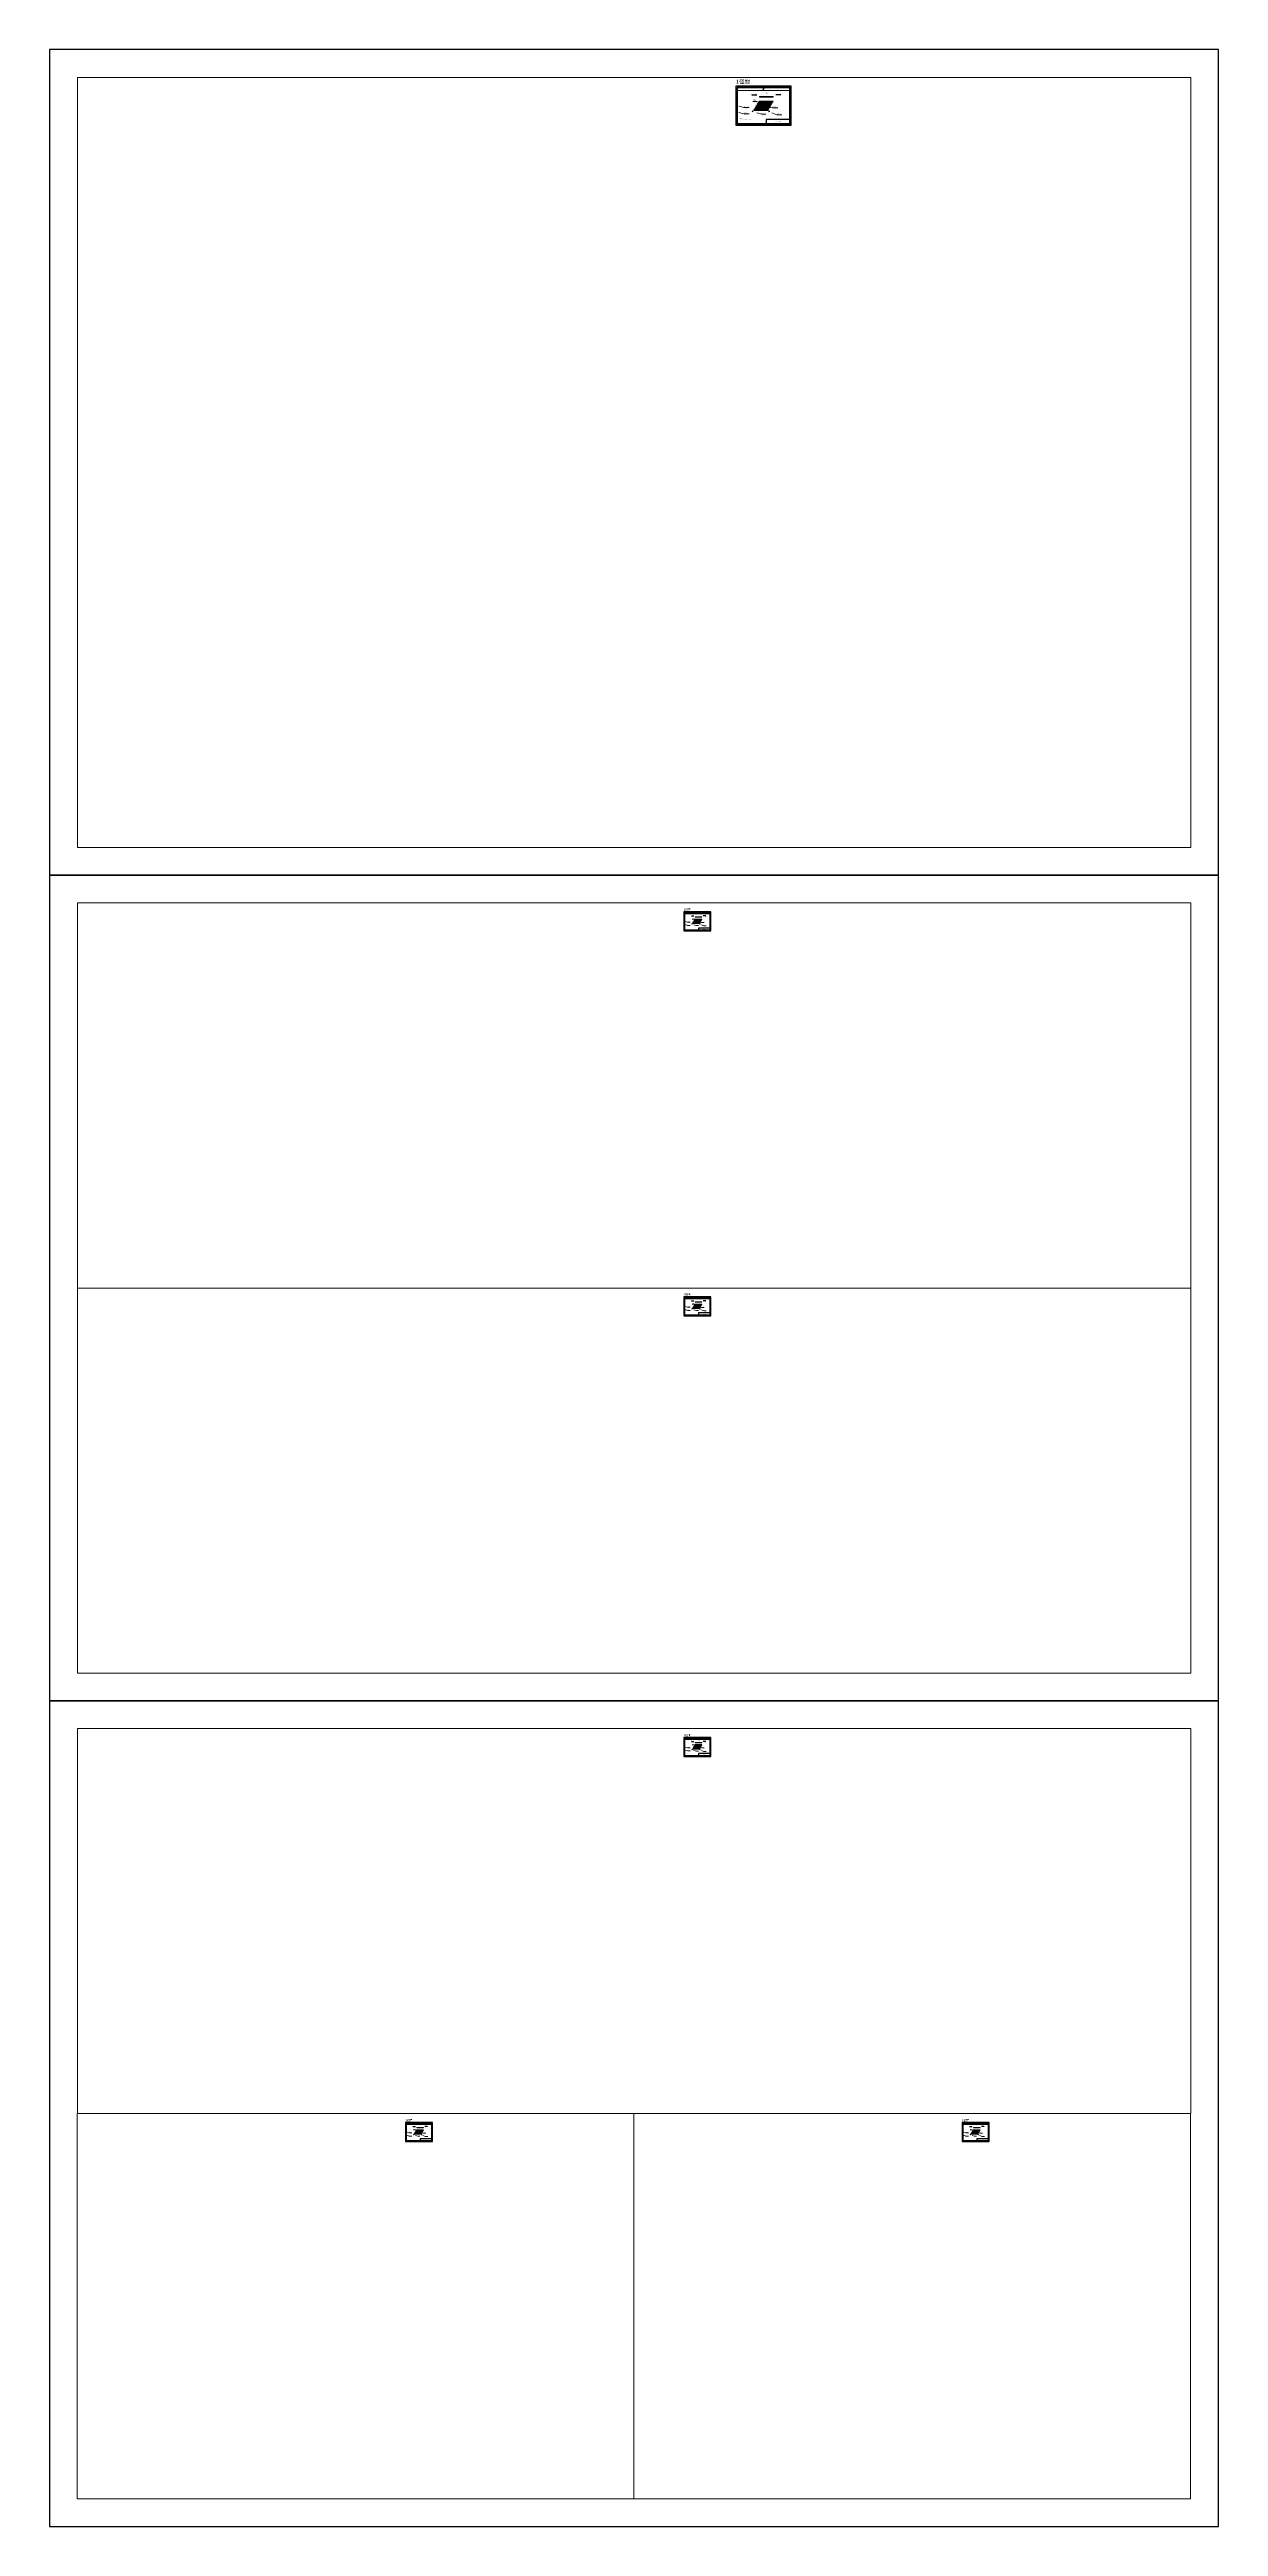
# Paper-space layout '一般図' of a CAD drawing. Header units: millimetres. Extents: x 411 to 1252, y -1189 to 593.
# The model-space entities are those that its viewports show. They can reach past a viewport. Long polylines and large blocks are cut down to what shows.
import ezdxf
from ezdxf import colors
from ezdxf.entities.mleader import LeaderData, LeaderLine
from ezdxf.math import Vec2, Vec3

# ---------------------------------------------------------------- set-up
doc = ezdxf.new("R2010")
doc.units = ezdxf.units.MM
doc.linetypes.add('DASHED', pattern=[19.05, 12.7, -6.35])
doc.layers.get('Defpoints').update_dxf_attribs({"color": 4})
for name, color, linetype, lineweight in [('D-DCR-HCH1', 7, 'Continuous', 13), ('D-STR', 1, 'Continuous', 13), ('D-STR-HTXT', 7, 'Continuous', 13), ('D-STR-TXT', 7, 'Continuous', 13), ('D-TTL', 2, 'Continuous', 140), ('枠', 7, 'Continuous', 13)]:
    doc.layers.add(name, color=color, linetype=linetype, lineweight=lineweight)
doc.styles.add('MSゴシック', font='MS Gothic.ttf')
doc.styles.add('MtXpl__', font='MS PGothic.ttf')
doc.styles.get("Standard").update_dxf_attribs({"font": 'arial.ttf'})

# ---------------------------------------------------------------- blocks, each defined once
blk = doc.blocks.new('_Open30')
at = {"color": 0, "linetype": 'ByBlock', "lineweight": -2}
for p, q in [((-1, 0.3), (0, 0)), ((0, 0), (-1, -0.3)), ((0, 0), (-1, 0))]:
    blk.add_line(p, q, dxfattribs=at)

msp = doc.modelspace()

# ---------------------------------------------------------------- linework, layer by layer
at = {"layer": 'D-DCR-HCH1'}
for p, q in [((535597, 226309), (535572, 226266)), ((535663, 226373), (535763, 226373)), ((536123, 227146), (536198, 227146)), ((545836, 226629), (545911, 226629)), ((546001, 226736), (545964, 226671)), ((532980, 221776), (532905, 221646)), ((533015, 221838), (533065, 221924)), ((534708, 224769), (534683, 224726)), ((534844, 225004), (534819, 224961)), ((535165, 225561), (535128, 225496)), ((537365, 223186), (537365, 223486)), ((537525, 224961), (537525, 224861)), ((541835, 224961), (541835, 224911)), ((541835, 223956), (541835, 224426)), ((542010, 224351), (541910, 224351)), ((542010, 224031), (541910, 224031)), ((541985, 224811), (541985, 225111)), ((543168, 222009), (543243, 222009)), ((543778, 222886), (543741, 222821)), ((544038, 223336), (544001, 223271)), ((545507, 225879), (545557, 225966))]:
    msp.add_line(p, q, dxfattribs=at)
at = {"layer": 'D-DCR-HCH1', "color": 1}
for p, q in [((541985, 227506), (541985, 227036)), ((537365, 221996), (537365, 221646)), ((537515, 221646), (537515, 221946)), ((541835, 221696), (541835, 221996))]:
    msp.add_line(p, q, dxfattribs=at)
at = {"layer": 'D-DCR-HCH1'}
for points in [[(535568, 226309), (535626, 226309), (535601, 226266), (535543, 226266)], [(535675, 226394), (535775, 226394), (535750, 226351), (535650, 226351)], [(536123, 227121), (536198, 227121), (536198, 227171), (536123, 227171)], [(545848, 226651), (545923, 226651), (545898, 226608), (545823, 226608)], [(545972, 226736), (546030, 226736), (545993, 226671), (545935, 226671)], [(532951, 221776), (533009, 221776), (532934, 221646), (532876, 221646)], [(533037, 221924), (533094, 221924), (533044, 221838), (532987, 221838)], [(534679, 224769), (534737, 224769), (534712, 224726), (534654, 224726)], [(534815, 225004), (534873, 225004), (534848, 224961), (534790, 224961)], [(535136, 225561), (535194, 225561), (535156, 225496), (535099, 225496)], [(537340, 221646), (536940, 221646), (536940, 221346), (537340, 221346)], [(537340, 223186), (537390, 223186), (537390, 223486), (537340, 223486)], [(537510, 224861), (537540, 224861), (537540, 224961), (537510, 224961)], [(541810, 224911), (541860, 224911), (541860, 224961), (541810, 224961)], [(541810, 223956), (541860, 223956), (541860, 224426), (541810, 224426)], [(541910, 224376), (541910, 224326), (542010, 224326), (542010, 224376)], [(541910, 224056), (541910, 224006), (542010, 224006), (542010, 224056)], [(541960, 224811), (542010, 224811), (542010, 225111), (541960, 225111)], [(543181, 222031), (543256, 222031), (543231, 221988), (543156, 221988)], [(543750, 222886), (543807, 222886), (543770, 222821), (543712, 222821)], [(544009, 223336), (544067, 223336), (544030, 223271), (543972, 223271)], [(545528, 225966), (545585, 225966), (545535, 225879), (545478, 225879)]]:
    msp.add_lwpolyline(points, close=True, dxfattribs=at)
at = {"layer": 'D-DCR-HCH1', "color": 1}
for points in [[(535883, 227101), (536083, 227101), (536046, 227036), (535846, 227036)], [(537340, 227506), (537540, 227506), (537540, 227441), (537340, 227441)], [(537340, 227101), (537540, 227101), (537540, 227036), (537340, 227036)], [(541960, 227036), (542010, 227036), (542010, 227506), (541960, 227506)], [(532510, 221259), (532810, 221259), (532762, 221176), (532462, 221176)], [(537340, 221996), (537390, 221996), (537390, 221646), (537340, 221646)], [(537490, 221646), (537540, 221646), (537540, 221946), (537490, 221946)], [(541810, 223956), (542010, 223956), (542010, 224191), (541810, 224191)], [(541810, 221696), (541860, 221696), (541860, 221996), (541810, 221996)]]:
    msp.add_lwpolyline(points, close=True, dxfattribs=at)
at = {"layer": 'D-DCR-HCH1', "color": 1, "linetype": 'DASHED', "ltscale": 5}
msp.add_lwpolyline([(532548, 221247), (532758, 221247), (532724, 221189), (532514, 221189)], close=True, dxfattribs=at)
at = {"layer": 'D-DCR-HCH1'}
for centre in [(537940, 227321), (545681, 227321), (533669, 221831), (541410, 221831)]:
    msp.add_ellipse(centre, major_axis=(-100, 0), ratio=0.5, dxfattribs=at)
at = {"layer": 'D-STR', "color": 0}
for p, q in [((536475, 228126), (532376, 221026)), ((537340, 226351), (535650, 226351)), ((546172, 226736), (535672, 226736)), ((537340, 226651), (535823, 226651)), ((546346, 227036), (535846, 227036)), ((537340, 227121), (536095, 227121)), ((546617, 227506), (536117, 227506)), ((537340, 227421), (536268, 227421)), ((546790, 227806), (536290, 227806)), ((546888, 227976), (536388, 227976)), ((536475, 228126), (546975, 228126)), ((541810, 227421), (537540, 227421)), ((541810, 227121), (537540, 227121)), ((541810, 226651), (537540, 226651)), ((541810, 226351), (537540, 226351)), ((546368, 227421), (542010, 227421)), ((546195, 227121), (542010, 227121)), ((545923, 226651), (542010, 226651)), ((545750, 226351), (542010, 226351)), ((542876, 221026), (546975, 228126)), ((532376, 221026), (542876, 221026)), ((542962, 221176), (532462, 221176)), ((543060, 221346), (532560, 221346)), ((543234, 221646), (532734, 221646)), ((537340, 221731), (532983, 221731)), ((543505, 222116), (533005, 222116)), ((537340, 222031), (533156, 222031)), ((543678, 222416), (533178, 222416)), ((537340, 222501), (533427, 222501)), ((543950, 222886), (533450, 222886)), ((537340, 222801), (533600, 222801)), ((544123, 223186), (533623, 223186)), ((537340, 223271), (533872, 223271)), ((544394, 223656), (533894, 223656)), ((537340, 223571), (534045, 223571)), ((544567, 223956), (534067, 223956)), ((537340, 224041), (534316, 224041)), ((544839, 224426), (534339, 224426)), ((537340, 224341), (534490, 224341)), ((545012, 224726), (534512, 224726)), ((537340, 224811), (534761, 224811)), ((545283, 225196), (534783, 225196)), ((537340, 225111), (534934, 225111)), ((545456, 225496), (534956, 225496)), ((537340, 225581), (535205, 225581)), ((545728, 225966), (535228, 225966)), ((537340, 225881), (535379, 225881)), ((545901, 226266), (535401, 226266)), ((541810, 225881), (537540, 225881)), ((541810, 225581), (537540, 225581)), ((541810, 225111), (537540, 225111)), ((541810, 224811), (537540, 224811)), ((541810, 224341), (537540, 224341)), ((541810, 224041), (537540, 224041)), ((541810, 223571), (537540, 223571)), ((541810, 223271), (537540, 223271)), ((541810, 222801), (537540, 222801)), ((541810, 222501), (537540, 222501)), ((541810, 222031), (537540, 222031)), ((541810, 221731), (537540, 221731)), ((545479, 225881), (542010, 225881)), ((545305, 225581), (542010, 225581)), ((545034, 225111), (542010, 225111)), ((544861, 224811), (542010, 224811)), ((544590, 224341), (542010, 224341)), ((544416, 224041), (542010, 224041)), ((544145, 223571), (542010, 223571)), ((543972, 223271), (542010, 223271)), ((543700, 222801), (542010, 222801)), ((543527, 222501), (542010, 222501)), ((543256, 222031), (542010, 222031)), ((543083, 221731), (542010, 221731))]:
    msp.add_line(p, q, dxfattribs=at)
for points in [[(535401, 226266), (535601, 226266), (535872, 226736), (535672, 226736)], [(535846, 227036), (536046, 227036), (536317, 227506), (536117, 227506)], [(536290, 227806), (536490, 227806), (536540, 227893), (536340, 227893)], [(536475, 231476), (536475, 231126), (546975, 231126), (546975, 231476)], [(537340, 227893), (537540, 227893), (537540, 227806), (537340, 227806)], [(537340, 227506), (537540, 227506), (537540, 227036), (537340, 227036)], [(537340, 226736), (537540, 226736), (537540, 226266), (537340, 226266)], [(537840, 227271), (538040, 227271), (538040, 227371), (537840, 227371)], [(541810, 227893), (542010, 227893), (542010, 227806), (541810, 227806)], [(541810, 227506), (542010, 227506), (542010, 227036), (541810, 227036)], [(541810, 226736), (542010, 226736), (542010, 226266), (541810, 226266)], [(545581, 227271), (545781, 227271), (545781, 227371), (545581, 227371)], [(545701, 226266), (545901, 226266), (546172, 226736), (545972, 226736)], [(546146, 227036), (546346, 227036), (546617, 227506), (546417, 227506)], [(546590, 227806), (546790, 227806), (546840, 227893), (546640, 227893)], [(532510, 221259), (532710, 221259), (532760, 221346), (532560, 221346)], [(532734, 221646), (532934, 221646), (533205, 222116), (533005, 222116)], [(533178, 222416), (533378, 222416), (533650, 222886), (533450, 222886)], [(533569, 221781), (533769, 221781), (533769, 221881), (533569, 221881)], [(533623, 223186), (533823, 223186), (534094, 223656), (533894, 223656)], [(534067, 223956), (534267, 223956), (534539, 224426), (534339, 224426)], [(534512, 224726), (534712, 224726), (534983, 225196), (534783, 225196)], [(534956, 225496), (535156, 225496), (535428, 225966), (535228, 225966)], [(537340, 225966), (537540, 225966), (537540, 225496), (537340, 225496)], [(537340, 225196), (537540, 225196), (537540, 224726), (537340, 224726)], [(537340, 224426), (537540, 224426), (537540, 223956), (537340, 223956)], [(537340, 223656), (537540, 223656), (537540, 223186), (537340, 223186)], [(537340, 222886), (537540, 222886), (537540, 222416), (537340, 222416)], [(537340, 222116), (537540, 222116), (537540, 221646), (537340, 221646)], [(537340, 221346), (537540, 221346), (537540, 221259), (537340, 221259)], [(541310, 221781), (541510, 221781), (541510, 221881), (541310, 221881)], [(541810, 225966), (542010, 225966), (542010, 225496), (541810, 225496)], [(541810, 225196), (542010, 225196), (542010, 224726), (541810, 224726)], [(541810, 224426), (542010, 224426), (542010, 223956), (541810, 223956)], [(541810, 223656), (542010, 223656), (542010, 223186), (541810, 223186)], [(541810, 222886), (542010, 222886), (542010, 222416), (541810, 222416)], [(541810, 222116), (542010, 222116), (542010, 221646), (541810, 221646)], [(541810, 221346), (542010, 221346), (542010, 221259), (541810, 221259)], [(542810, 221259), (543010, 221259), (543060, 221346), (542860, 221346)], [(543034, 221646), (543234, 221646), (543505, 222116), (543305, 222116)], [(543478, 222416), (543678, 222416), (543950, 222886), (543750, 222886)], [(543923, 223186), (544123, 223186), (544394, 223656), (544194, 223656)], [(544367, 223956), (544567, 223956), (544839, 224426), (544639, 224426)], [(544812, 224726), (545012, 224726), (545283, 225196), (545083, 225196)], [(545256, 225496), (545456, 225496), (545728, 225966), (545528, 225966)]]:
    msp.add_lwpolyline(points, close=True, dxfattribs=at)
at = {"layer": 'D-STR-HTXT', "linetype": 'ByBlock', "lineweight": -2}
for p, q in [((531601, 232976), (534475, 232976)), ((551849, 232976), (548975, 232976))]:
    msp.add_line(p, q, dxfattribs=at)
for points in [[(530981, 232976), (531601, 232976)], [(552468, 232976), (551849, 232976)]]:
    msp.add_lwpolyline(points, dxfattribs=at)
at = {"layer": 'D-STR-TXT'}
for centre in [(531376, 220276), (543876, 220276)]:
    msp.add_circle(centre, 315, dxfattribs=at)
at = {"layer": 'D-TTL', "linetype": 'Continuous'}
msp.add_lwpolyline([(519650, 238426), (559700, 238426), (559700, 210726), (519650, 210726)], close=True, dxfattribs=at)
at = {"layer": 'Defpoints'}
msp.add_line((539675, 236184), (539675, 238426), dxfattribs=at)
at = {"layer": 'Defpoints', "linetype": 'Continuous'}
msp.add_lwpolyline([(518650, 209726), (560700, 209726), (560700, 239426), (518650, 239426)], close=True, dxfattribs=at)
at = {"layer": 'Defpoints'}
msp.add_lwpolyline([(541693, 210726), (559700, 210726), (559700, 214141), (541693, 214141)], close=True, dxfattribs=at)
at = {"layer": '枠'}
msp.add_lwpolyline([(519650, 236184), (519650, 210726), (559700, 210726), (559700, 236184)], close=True, dxfattribs=at)

# ---------------------------------------------------------------- block references
at = {"layer": 'D-STR-HTXT', "lineweight": -2, "xscale": 350, "yscale": 350, "zscale": 350, "rotation": 180}
msp.add_blockref('_Open30', (530631, 232976), dxfattribs=at)
at = {"layer": 'D-STR-HTXT', "lineweight": -2, "xscale": 350, "yscale": 350, "zscale": 350}
msp.add_blockref('_Open30', (552818, 232976), dxfattribs=at)

# ---------------------------------------------------------------- texts
at = {"layer": 'D-STR-HTXT', "style": 'MSゴシック'}
for s, p in [('至 勝浦市', (533033, 233105)), ('至 夷隅郡御宿町高山田', (548952, 233106))]:
    msp.add_text(s, height=250, dxfattribs=at).set_placement(p)
for s, width, gutter_width, insert, char_height, attachment_point in [('1径間', 18262.14, 2100, (518650, 244426), 3000, 1), ('主桁 Mg0110\\P⑧漏水・遊離石灰-e\\P床版 Ds0101\\P⑦剥離・鉄筋露出-d\\P写真番号-16', 4536.57, 25, (531596, 227530), 250, 7), ('※特記なき損傷\\P排水ます Dr0102,0201,0202 ⑰その他(分類6:埋没)-e', 12443, 25, (521481, 214011), 250, 7)]:
    msp.add_mtext_dynamic_manual_height_columns(s, width=width, gutter_width=gutter_width, heights=[0], dxfattribs=dict(at, insert=insert, char_height=char_height, attachment_point=attachment_point))
at = {"layer": 'D-STR-HTXT', "color": 1, "char_height": 250, "attachment_point": 7, "style": 'MSゴシック'}
for s, heights, insert in [('排水ます Dr0102,0201\\P①腐食(大小)-d\\P⑤防食機能の劣化(分類1)-e\\P写真番号-15,16', [2614], (524708, 222789)), ('排水ます Dr0202\\P①腐食(大小)-d\\P⑤防食機能の劣化(分類1)-e\\P写真番号-20', [2614], (524708, 217929)), ('横桁 Cr0802\\P⑥ひびわれ(大小)-d\\P写真番号-10,11', [0], (538337, 217676)), ('横桁 Cr0503\\P⑦剥離・鉄筋露出-d\\P⑰その他(分類6:施工不良)-e\\P写真番号-10,11', [0], (546181, 222553)), ('PC定着部 Cn1101\\P⑯定着部の異常(分類2)-e', [0], (549873, 217676))]:
    msp.add_mtext_dynamic_manual_height_columns(s, width=4536.57, gutter_width=25, heights=heights, dxfattribs=dict(at, insert=insert))
at = {"layer": 'D-STR-TXT'}
for s, height, style, p in [('桁下面', 500, 'MtXpl__', (538599, 237042)), ('桁下面', 500, 'MtXpl__', (540648, 234038)), ('A1', 250, 'MSゴシック', (531242, 220151)), ('A2', 250, 'MSゴシック', (543720, 220151))]:
    msp.add_text(s, height=height, dxfattribs=dict(at, style=style)).set_placement(p)
at = {"layer": 'D-STR-TXT', "char_height": 200, "attachment_point": 5, "style": 'MSゴシック'}
for s, insert in [('50×30', (534582, 226255)), ('100×30', (534718, 226490)), ('150×50', (536337, 226501)), ('100×50', (536781, 227271)), ('100×30', (545189, 226501)), ('200×100', (545358, 226886)), ('350×200', (532097, 221759)), ('250×150', (532116, 222014)), ('100×50', (533755, 224800)), ('100×50', (533890, 225035)), ('250×100', (534205, 225581)), ('400×300', (536340, 221496)), ('100×300', (536698, 223421)), ('30×100', (538090, 224961)), ('200×450', (541210, 224191)), ('100×30', (541248, 223806)), ('50×50', (541360, 224961)), ('100×30', (541448, 224576)), ('50×300', (542560, 224961)), ('100×100', (543010, 222651)), ('100×100', (543410, 223421)), ('100×50', (543993, 222009)), ('150×150', (544744, 225731))]:
    msp.add_mtext_dynamic_manual_height_columns(s, width=4536.57, gutter_width=25, heights=[0], dxfattribs=dict(at, insert=insert))
at = {"layer": 'D-STR-TXT', "color": 1, "char_height": 200, "attachment_point": 5, "style": 'MSゴシック'}
for s, insert in [('300×100', (536443, 226886)), ('100×100', (536781, 227656)), ('150×100', (537840, 226886)), ('150×500', (542560, 227271)), ('300×200', (533112, 220876)), ('150×350', (536775, 221881)), ('100×300', (538101, 221881)), ('100×300', (541389, 222260)), ('200×200', (542315, 223806))]:
    msp.add_mtext_dynamic_manual_height_columns(s, width=4536.57, gutter_width=25, heights=[0], dxfattribs=dict(at, insert=insert))
at = {"layer": 'Defpoints', "style": 'MtXpl__'}
for s, p in [('A1（1：50）', (519142, 238673)), ('凡例記入欄', (548876, 212174))]:
    msp.add_text(s, height=500, dxfattribs=at).set_placement(p)
at = {"layer": 'Defpoints', "char_height": 200, "attachment_point": 7, "style": 'MSゴシック'}
for s, insert in [('\\A1;9月7日 {\\A0;S497(前-11)}', (531806, 227218)), ('\\A1;9月7日 {\\A0;S503}', (525296, 222400)), ('\\A1;9月7日 {\\A0;S511}', (525296, 217541)), ('\\A1;9月7日 {\\A0;S412(前-1)}', (538925, 217288)), ('\\A1;9月7日 {\\A0;S450,S452(前-6,7)}', (546770, 222165))]:
    msp.add_mtext_dynamic_manual_height_columns(s, width=4536.57, gutter_width=25, heights=[0], dxfattribs=dict(at, insert=insert))

# ---------------------------------------------------------------- leaders
at = {"layer": 'D-STR-HTXT'}
ml = msp.add_multileader_mtext('Standard', dxfattribs=at)
ml.set_content('')
ml.set_leader_properties(color=256, linetype='ByLayer', lineweight=13)
ml.build(insert=Vec2(0, 0))
ml.multileader.update_dxf_attribs({"text_left_attachment_type": 8, "text_right_attachment_type": 5, "dogleg_length": 5000, "arrow_head_size": 375})
ctx = ml.context
ctx.base_point, ctx.char_height, ctx.arrow_head_size, ctx.landing_gap_size, ctx.plane_origin = Vec3(531502, 227884), 100, 375, 1, Vec3(540102, 227017)
ctx.left_attachment, ctx.right_attachment = 8, 5
notes = []
notes.append((ctx, [(0, (1, 1, 0), (534672, 227884), (-1, 0), 3170, [(0, [(536123, 227146)], 0, [])])]))
ctx.mtext, ml.multileader.dxf.content_type = None, 0
at = {"layer": 'D-STR-HTXT', "color": 1}
ml = msp.add_multileader_mtext('Standard', dxfattribs=at)
ml.set_content('')
ml.set_leader_properties(color=256, linetype='ByLayer', lineweight=13)
ml.build(insert=Vec2(0, 0))
ml.multileader.update_dxf_attribs({"text_left_attachment_type": 8, "text_right_attachment_type": 5, "dogleg_length": 5000, "arrow_head_size": 375})
ctx = ml.context
ctx.base_point, ctx.char_height, ctx.arrow_head_size, ctx.landing_gap_size, ctx.plane_origin = Vec3(528789, 223142), 100, 375, 1, Vec3(523571, 222275)
ctx.left_attachment, ctx.right_attachment = 8, 5
notes.append((ctx, [(0, (1, 1, 0), (524648, 223142), (1, 0), 4141, [(0, [(520537, 224427)], 0, [])])]))
ctx.mtext, ml.multileader.dxf.content_type = None, 0
ml = msp.add_multileader_mtext('Standard', dxfattribs=at)
ml.set_content('')
ml.set_leader_properties(color=256, linetype='ByLayer', lineweight=13)
ml.build(insert=Vec2(0, 0))
ml.multileader.update_dxf_attribs({"text_left_attachment_type": 8, "text_right_attachment_type": 5, "dogleg_length": 5000, "arrow_head_size": 375})
ctx = ml.context
ctx.base_point, ctx.char_height, ctx.arrow_head_size, ctx.landing_gap_size, ctx.plane_origin = Vec3(528789, 218283), 100, 375, 1, Vec3(523571, 217415)
ctx.left_attachment, ctx.right_attachment = 8, 5
notes.append((ctx, [(0, (1, 1, 0), (524648, 218283), (1, 0), 4141, [(0, [(520537, 219567)], 0, [])])]))
ctx.mtext, ml.multileader.dxf.content_type = None, 0
ml = msp.add_multileader_mtext('Standard', dxfattribs=at)
ml.set_content('')
ml.set_leader_properties(color=256, linetype='ByLayer', lineweight=13)
ml.build(insert=Vec2(0, 0))
ml.multileader.update_dxf_attribs({"text_left_attachment_type": 8, "text_right_attachment_type": 5, "dogleg_length": 5000, "arrow_head_size": 375})
ctx = ml.context
ctx.base_point, ctx.char_height, ctx.arrow_head_size, ctx.landing_gap_size, ctx.plane_origin = Vec3(541418, 218030), 100, 375, 1, Vec3(537200, 217162)
ctx.left_attachment, ctx.right_attachment = 8, 5
notes.append((ctx, [(0, (1, 1, 0), (538277, 218030), (1, 0), 3142, [(0, [(534166, 219314)], 0, [])])]))
ctx.mtext, ml.multileader.dxf.content_type = None, 0
ml = msp.add_multileader_mtext('Standard', dxfattribs=at)
ml.set_content('')
ml.set_leader_properties(color=256, linetype='ByLayer', lineweight=13)
ml.build(insert=Vec2(0, 0))
ml.multileader.update_dxf_attribs({"text_left_attachment_type": 8, "text_right_attachment_type": 5, "dogleg_length": 5000, "arrow_head_size": 375})
ctx = ml.context
ctx.base_point, ctx.char_height, ctx.arrow_head_size, ctx.landing_gap_size, ctx.plane_origin = Vec3(550479, 222907), 100, 375, 1, Vec3(545044, 222039)
ctx.left_attachment, ctx.right_attachment = 8, 5
notes.append((ctx, [(0, (1, 1, 0), (546121, 222907), (1, 0), 4357, [(0, [(542010, 224191)], 0, [])])]))
ctx.mtext, ml.multileader.dxf.content_type = None, 0
ml = msp.add_multileader_mtext('Standard', dxfattribs=at)
ml.set_content('')
ml.set_leader_properties(color=256, linetype='ByLayer', lineweight=13)
ml.build(insert=Vec2(0, 0))
ml.multileader.update_dxf_attribs({"text_left_attachment_type": 8, "text_right_attachment_type": 5, "dogleg_length": 5000, "arrow_head_size": 375})
ctx = ml.context
ctx.base_point, ctx.char_height, ctx.arrow_head_size, ctx.landing_gap_size, ctx.plane_origin = Vec3(553671, 217571), 100, 375, 1, Vec3(548736, 217162)
ctx.left_attachment, ctx.right_attachment = 8, 5
notes.append((ctx, [(0, (1, 1, 0), (549813, 217571), (1, 0), 3858, [(0, [(545702, 219314)], 0, [])])]))
ctx.mtext, ml.multileader.dxf.content_type = None, 0
for ctx, leaders in notes:
    for number, flags, end, landing, length, lines in leaders:
        leader = LeaderData()
        leader.index, (leader.has_last_leader_line, leader.has_dogleg_vector, leader.attachment_direction) = number, flags
        leader.last_leader_point, leader.dogleg_vector, leader.dogleg_length = Vec3(end), Vec3(landing), length
        for number, points, colour, breaks in lines:
            line = LeaderLine()
            line.index, line.vertices, line.color, line.breaks = number, Vec3.list(points), colors.encode_raw_color(colour), breaks
            leader.lines.append(line)
        ctx.leaders.append(leader)

psp = doc.layouts.new('一般図')

# ---------------------------------------------------------------- linework, layer by layer
at = {"layer": 'Defpoints'}
for points in [[(411.4, -0.6), (1252.4, -0.6), (1252.4, 593.4), (411.4, 593.4)], [(411.4, -594.6), (1252.4, -594.6), (1252.4, -0.6), (411.4, -0.6)], [(411.4, -1188.6), (1252.4, -1188.6), (1252.4, -594.6), (411.4, -594.6)]]:
    psp.add_lwpolyline(points, close=True, dxfattribs=at)

# ---------------------------------------------------------------- viewports
at = {"layer": 'D-TTL'}
psp.add_viewport(center=(831.9, 296.4), size=(801, 554), view_center_point=(441055.5, -46934), view_height=586195.765, dxfattribs=at)
for center, size, view_height, status in [((831.9, -159.1), (801, 277), 600210.56, 7), ((831.9, -436.1), (801, 277), 599992.381, 6), ((831.9, -753.1), (801, 277), 599992.381, 5), ((631.6, -1030.1), (400.5, 277), 600210.56, 3), ((1032.1, -1030.1), (400.5, 277), 600210.56, 4)]:
    psp.add_viewport(center=center, size=size, view_center_point=(441055.5, -46934), view_height=view_height, status=status, dxfattribs=at)

doc.saveas('drawing.dxf')
